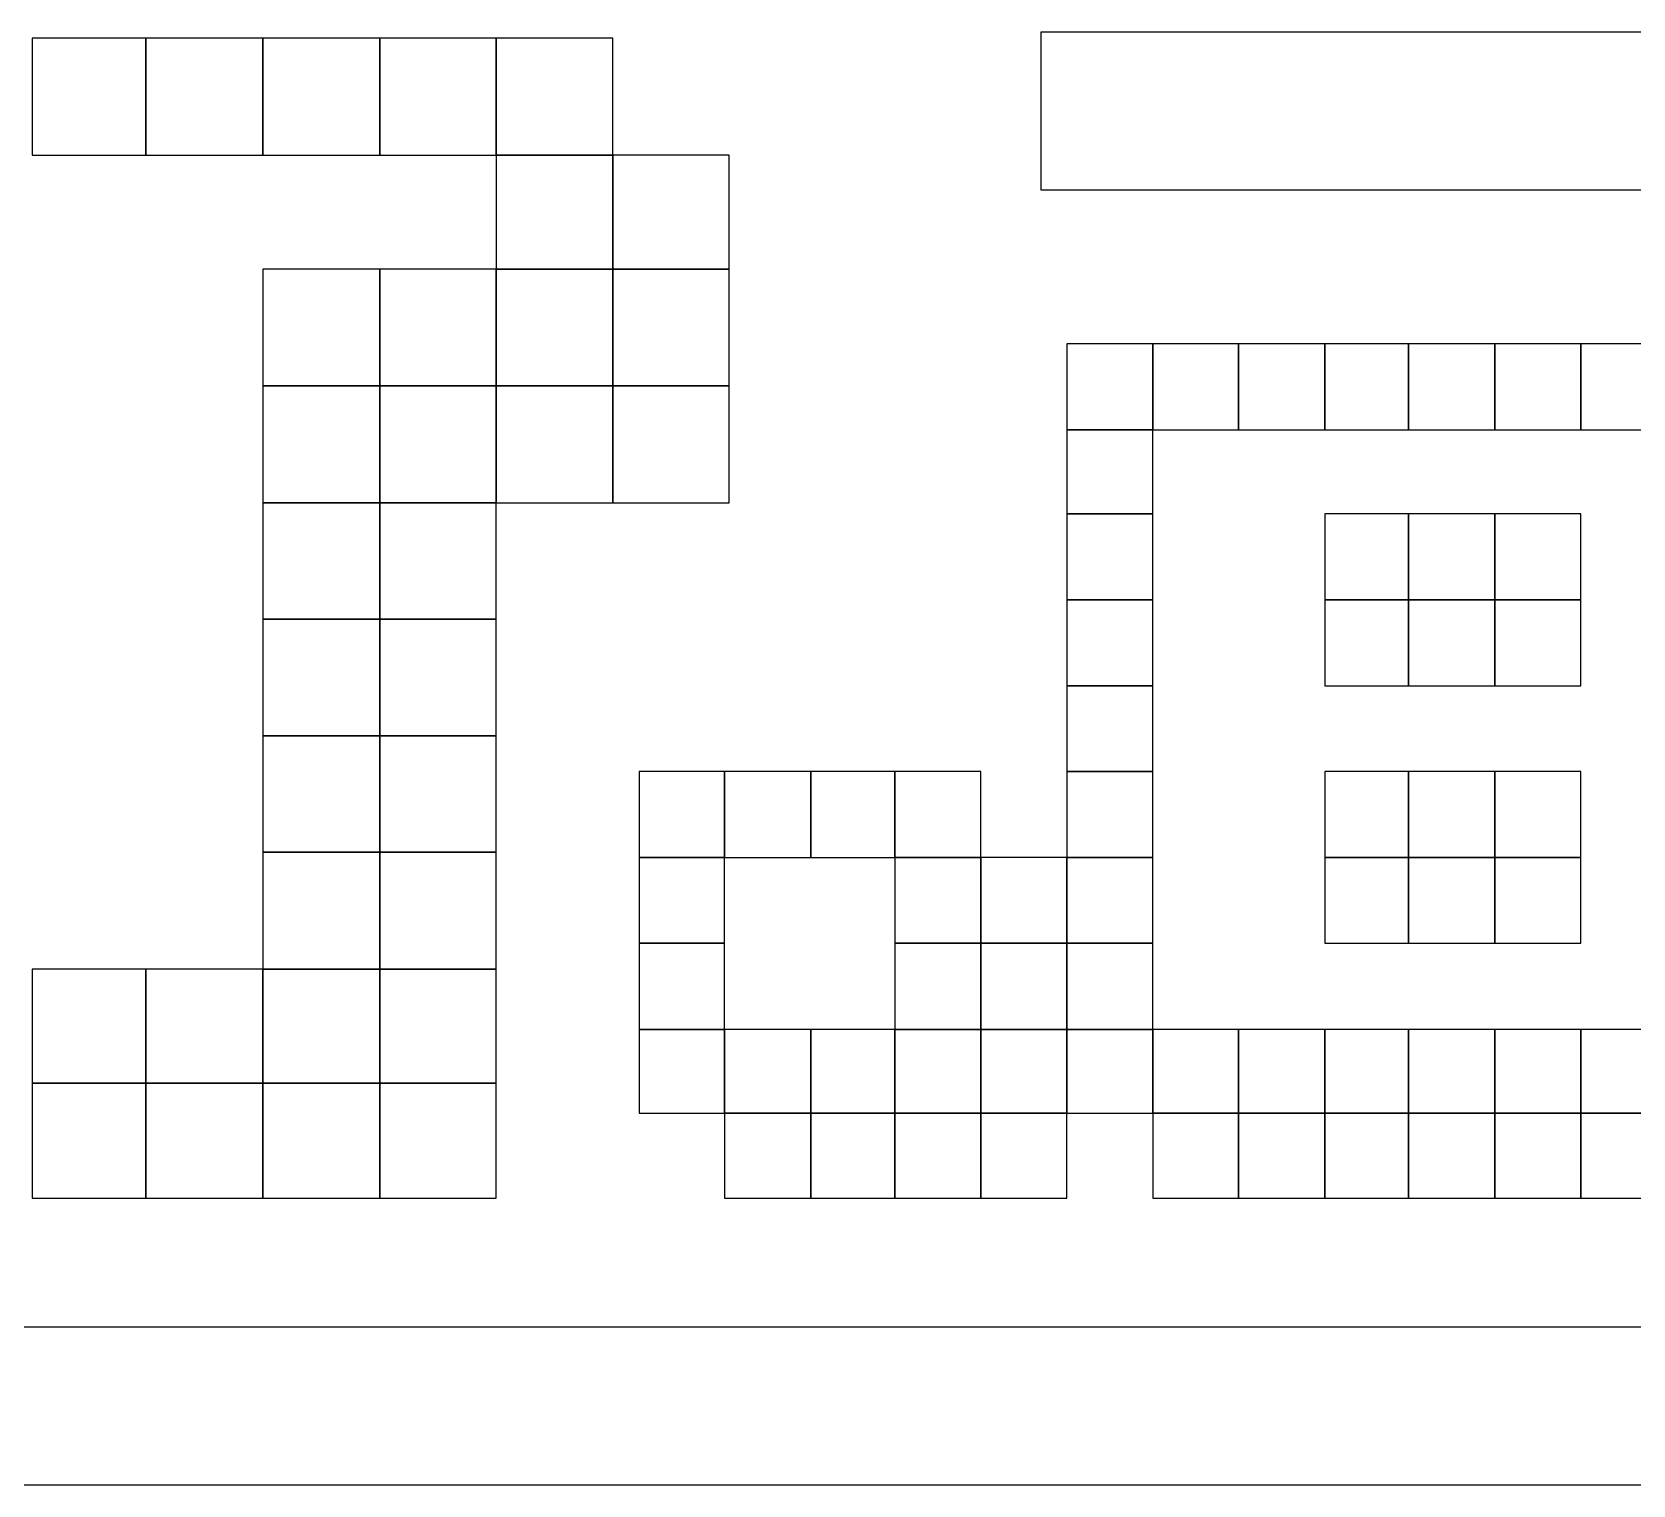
# Model space of a CAD drawing. Header units: millimetres. Extents: x -140 to 141, y -19 to 21.
# Drawn here: x -44.99 to -1.45, y -19.02 to 20.5 of the extents above; entities that cross this region are included whole.
import ezdxf

# ---------------------------------------------------------------- set-up
doc = ezdxf.new("R2010")
doc.units = ezdxf.units.MM
doc.header["$MEASUREMENT"] = 0
doc.layers.add('Layer 1', color=7, linetype='Continuous')

msp = doc.modelspace()

# ---------------------------------------------------------------- linework, layer by layer
at = {"layer": 'Layer 1', "color": 250}
for points in [[(45.8145, 16.2055), (45.8145, 16.2055), (-17.5521, 16.2055), (-17.5521, 16.2055), (-17.5521, 16.2055), (-17.5521, 16.2055), (-17.5521, 20.4985), (-17.5521, 20.4985), (-17.5521, 20.4985), (-17.5521, 20.4985), (45.8145, 20.4985), (45.8145, 20.4985), (45.8145, 20.4985), (45.8145, 20.4985), (45.8145, 16.2055), (45.8145, 16.2055)], [(-44.9877, 20.3292), (-44.9877, 20.3292), (-41.8885, 20.3292), (-41.8885, 20.3292), (-41.8885, 20.3292), (-41.8885, 20.3292), (-41.8885, 17.151), (-41.8885, 17.151), (-41.8885, 17.151), (-41.8885, 17.151), (-44.9877, 17.151), (-44.9877, 17.151), (-44.9877, 17.151), (-44.9877, 17.151), (-44.9877, 20.3292), (-44.9877, 20.3292)], [(-41.8889, 20.3292), (-41.8889, 20.3292), (-38.7107, 20.3292), (-38.7107, 20.3292), (-38.7107, 20.3292), (-38.7107, 20.3292), (-38.7107, 17.151), (-38.7107, 17.151), (-38.7107, 17.151), (-38.7107, 17.151), (-41.8889, 17.151), (-41.8889, 17.151), (-41.8889, 17.151), (-41.8889, 17.151), (-41.8889, 20.3292), (-41.8889, 20.3292)], [(-38.7107, 20.3292), (-38.7107, 20.3292), (-35.5325, 20.3292), (-35.5325, 20.3292), (-35.5325, 20.3292), (-35.5325, 20.3292), (-35.5325, 17.151), (-35.5325, 17.151), (-35.5325, 17.151), (-35.5325, 17.151), (-38.7107, 17.151), (-38.7107, 17.151), (-38.7107, 17.151), (-38.7107, 17.151), (-38.7107, 20.3292), (-38.7107, 20.3292)], [(-35.5325, 20.3292), (-35.5325, 20.3292), (-32.3702, 20.3292), (-32.3702, 20.3292), (-32.3702, 20.3292), (-32.3702, 20.3292), (-32.3702, 17.151), (-32.3702, 17.151), (-32.3702, 17.151), (-32.3702, 17.151), (-35.5325, 17.151), (-35.5325, 17.151), (-35.5325, 17.151), (-35.5325, 17.151), (-35.5325, 20.3292), (-35.5325, 20.3292)], [(-32.3702, 20.3292), (-32.3702, 20.3292), (-29.1924, 20.3292), (-29.1924, 20.3292), (-29.1924, 20.3292), (-29.1924, 20.3292), (-29.1924, 17.151), (-29.1924, 17.151), (-29.1924, 17.151), (-29.1924, 17.151), (-32.3702, 17.151), (-32.3702, 17.151), (-32.3702, 17.151), (-32.3702, 17.151), (-32.3702, 20.3292), (-32.3702, 20.3292)], [(-32.3702, 17.1513), (-32.3702, 17.1513), (-29.1924, 17.1513), (-29.1924, 17.1513), (-29.1924, 17.1513), (-29.1924, 17.1513), (-29.1924, 14.0522), (-29.1924, 14.0522), (-29.1924, 14.0522), (-29.1924, 14.0522), (-32.3702, 14.0522), (-32.3702, 14.0522), (-32.3702, 14.0522), (-32.3702, 14.0522), (-32.3702, 17.1513), (-32.3702, 17.1513)], [(-29.1924, 17.1513), (-29.1924, 17.1513), (-26.0301, 17.1513), (-26.0301, 17.1513), (-26.0301, 17.1513), (-26.0301, 17.1513), (-26.0301, 14.0522), (-26.0301, 14.0522), (-26.0301, 14.0522), (-26.0301, 14.0522), (-29.1924, 14.0522), (-29.1924, 14.0522), (-29.1924, 14.0522), (-29.1924, 14.0522), (-29.1924, 17.1513), (-29.1924, 17.1513)], [(-38.7107, 14.0522), (-38.7107, 14.0522), (-35.5325, 14.0522), (-35.5325, 14.0522), (-35.5325, 14.0522), (-35.5325, 14.0522), (-35.5325, 10.874), (-35.5325, 10.874), (-35.5325, 10.874), (-35.5325, 10.874), (-38.7107, 10.874), (-38.7107, 10.874), (-38.7107, 10.874), (-38.7107, 10.874), (-38.7107, 14.0522), (-38.7107, 14.0522)], [(-35.5325, 14.0522), (-35.5325, 14.0522), (-32.3702, 14.0522), (-32.3702, 14.0522), (-32.3702, 14.0522), (-32.3702, 14.0522), (-32.3702, 10.874), (-32.3702, 10.874), (-32.3702, 10.874), (-32.3702, 10.874), (-35.5325, 10.874), (-35.5325, 10.874), (-35.5325, 10.874), (-35.5325, 10.874), (-35.5325, 14.0522), (-35.5325, 14.0522)], [(-32.3702, 14.0522), (-32.3702, 14.0522), (-29.1924, 14.0522), (-29.1924, 14.0522), (-29.1924, 14.0522), (-29.1924, 14.0522), (-29.1924, 10.874), (-29.1924, 10.874), (-29.1924, 10.874), (-29.1924, 10.874), (-32.3702, 10.874), (-32.3702, 10.874), (-32.3702, 10.874), (-32.3702, 10.874), (-32.3702, 14.0522), (-32.3702, 14.0522)], [(-29.1924, 14.0522), (-29.1924, 14.0522), (-26.0301, 14.0522), (-26.0301, 14.0522), (-26.0301, 14.0522), (-26.0301, 14.0522), (-26.0301, 10.874), (-26.0301, 10.874), (-26.0301, 10.874), (-26.0301, 10.874), (-29.1924, 10.874), (-29.1924, 10.874), (-29.1924, 10.874), (-29.1924, 10.874), (-29.1924, 14.0522), (-29.1924, 14.0522)], [(-16.8476, 12.0205), (-16.8476, 12.0205), (-14.5066, 12.0205), (-14.5066, 12.0205), (-14.5066, 12.0205), (-14.5066, 12.0205), (-14.5066, 9.6795), (-14.5066, 9.6795), (-14.5066, 9.6795), (-14.5066, 9.6795), (-16.8476, 9.6795), (-16.8476, 9.6795), (-16.8476, 9.6795), (-16.8476, 9.6795), (-16.8476, 12.0205), (-16.8476, 12.0205)], [(-14.5066, 12.0205), (-14.5066, 12.0205), (-12.1772, 12.0205), (-12.1772, 12.0205), (-12.1772, 12.0205), (-12.1772, 12.0205), (-12.1772, 9.6795), (-12.1772, 9.6795), (-12.1772, 9.6795), (-12.1772, 9.6795), (-14.5066, 9.6795), (-14.5066, 9.6795), (-14.5066, 9.6795), (-14.5066, 9.6795), (-14.5066, 12.0205), (-14.5066, 12.0205)], [(-12.1776, 12.0205), (-12.1776, 12.0205), (-9.8365, 12.0205), (-9.8365, 12.0205), (-9.8365, 12.0205), (-9.8365, 12.0205), (-9.8365, 9.6795), (-9.8365, 9.6795), (-9.8365, 9.6795), (-9.8365, 9.6795), (-12.1776, 9.6795), (-12.1776, 9.6795), (-12.1776, 9.6795), (-12.1776, 9.6795), (-12.1776, 12.0205), (-12.1776, 12.0205)], [(-9.8365, 12.0205), (-9.8365, 12.0205), (-7.5537, 12.0205), (-7.5537, 12.0205), (-7.5537, 12.0205), (-7.5537, 12.0205), (-7.5537, 9.6795), (-7.5537, 9.6795), (-7.5537, 9.6795), (-7.5537, 9.6795), (-9.8365, 9.6795), (-9.8365, 9.6795), (-9.8365, 9.6795), (-9.8365, 9.6795), (-9.8365, 12.0205), (-9.8365, 12.0205)], [(-7.5537, 12.0205), (-7.5537, 12.0205), (-5.2127, 12.0205), (-5.2127, 12.0205), (-5.2127, 12.0205), (-5.2127, 12.0205), (-5.2127, 9.6795), (-5.2127, 9.6795), (-5.2127, 9.6795), (-5.2127, 9.6795), (-7.5537, 9.6795), (-7.5537, 9.6795), (-7.5537, 9.6795), (-7.5537, 9.6795), (-7.5537, 12.0205), (-7.5537, 12.0205)], [(-5.2127, 12.0205), (-5.2127, 12.0205), (-2.872, 12.0205), (-2.872, 12.0205), (-2.872, 12.0205), (-2.872, 12.0205), (-2.872, 9.6795), (-2.872, 9.6795), (-2.872, 9.6795), (-2.872, 9.6795), (-5.2127, 9.6795), (-5.2127, 9.6795), (-5.2127, 9.6795), (-5.2127, 9.6795), (-5.2127, 12.0205), (-5.2127, 12.0205)], [(-2.872, 12.0205), (-2.872, 12.0205), (-0.5426, 12.0205), (-0.5426, 12.0205), (-0.5426, 12.0205), (-0.5426, 12.0205), (-0.5426, 9.6795), (-0.5426, 9.6795), (-0.5426, 9.6795), (-0.5426, 9.6795), (-2.872, 9.6795), (-2.872, 9.6795), (-2.872, 9.6795), (-2.872, 9.6795), (-2.872, 12.0205), (-2.872, 12.0205)], [(-38.7107, 10.874), (-38.7107, 10.874), (-35.5325, 10.874), (-35.5325, 10.874), (-35.5325, 10.874), (-35.5325, 10.874), (-35.5325, 7.6962), (-35.5325, 7.6962), (-35.5325, 7.6962), (-35.5325, 7.6962), (-38.7107, 7.6962), (-38.7107, 7.6962), (-38.7107, 7.6962), (-38.7107, 7.6962), (-38.7107, 10.874), (-38.7107, 10.874)], [(-35.5325, 10.874), (-35.5325, 10.874), (-32.3702, 10.874), (-32.3702, 10.874), (-32.3702, 10.874), (-32.3702, 10.874), (-32.3702, 7.6962), (-32.3702, 7.6962), (-32.3702, 7.6962), (-32.3702, 7.6962), (-35.5325, 7.6962), (-35.5325, 7.6962), (-35.5325, 7.6962), (-35.5325, 7.6962), (-35.5325, 10.874), (-35.5325, 10.874)], [(-32.3702, 10.874), (-32.3702, 10.874), (-29.1924, 10.874), (-29.1924, 10.874), (-29.1924, 10.874), (-29.1924, 10.874), (-29.1924, 7.6962), (-29.1924, 7.6962), (-29.1924, 7.6962), (-29.1924, 7.6962), (-32.3702, 7.6962), (-32.3702, 7.6962), (-32.3702, 7.6962), (-32.3702, 7.6962), (-32.3702, 10.874), (-32.3702, 10.874)], [(-29.1924, 10.874), (-29.1924, 10.874), (-26.0301, 10.874), (-26.0301, 10.874), (-26.0301, 10.874), (-26.0301, 10.874), (-26.0301, 7.6962), (-26.0301, 7.6962), (-26.0301, 7.6962), (-26.0301, 7.6962), (-29.1924, 7.6962), (-29.1924, 7.6962), (-29.1924, 7.6962), (-29.1924, 7.6962), (-29.1924, 10.874), (-29.1924, 10.874)], [(-16.8476, 9.6795), (-16.8476, 9.6795), (-14.5066, 9.6795), (-14.5066, 9.6795), (-14.5066, 9.6795), (-14.5066, 9.6795), (-14.5066, 7.397), (-14.5066, 7.397), (-14.5066, 7.397), (-14.5066, 7.397), (-16.8476, 7.397), (-16.8476, 7.397), (-16.8476, 7.397), (-16.8476, 7.397), (-16.8476, 9.6795), (-16.8476, 9.6795)], [(-38.7107, 7.6962), (-38.7107, 7.6962), (-35.5325, 7.6962), (-35.5325, 7.6962), (-35.5325, 7.6962), (-35.5325, 7.6962), (-35.5325, 4.5339), (-35.5325, 4.5339), (-35.5325, 4.5339), (-35.5325, 4.5339), (-38.7107, 4.5339), (-38.7107, 4.5339), (-38.7107, 4.5339), (-38.7107, 4.5339), (-38.7107, 7.6962), (-38.7107, 7.6962)], [(-35.5325, 7.6962), (-35.5325, 7.6962), (-32.3702, 7.6962), (-32.3702, 7.6962), (-32.3702, 7.6962), (-32.3702, 7.6962), (-32.3702, 4.5339), (-32.3702, 4.5339), (-32.3702, 4.5339), (-32.3702, 4.5339), (-35.5325, 4.5339), (-35.5325, 4.5339), (-35.5325, 4.5339), (-35.5325, 4.5339), (-35.5325, 7.6962), (-35.5325, 7.6962)], [(-16.8476, 7.397), (-16.8476, 7.397), (-14.5066, 7.397), (-14.5066, 7.397), (-14.5066, 7.397), (-14.5066, 7.397), (-14.5066, 5.056), (-14.5066, 5.056), (-14.5066, 5.056), (-14.5066, 5.056), (-16.8476, 5.056), (-16.8476, 5.056), (-16.8476, 5.056), (-16.8476, 5.056), (-16.8476, 7.397), (-16.8476, 7.397)], [(-9.8365, 7.397), (-9.8365, 7.397), (-7.5537, 7.397), (-7.5537, 7.397), (-7.5537, 7.397), (-7.5537, 7.397), (-7.5537, 5.056), (-7.5537, 5.056), (-7.5537, 5.056), (-7.5537, 5.056), (-9.8365, 5.056), (-9.8365, 5.056), (-9.8365, 5.056), (-9.8365, 5.056), (-9.8365, 7.397), (-9.8365, 7.397)], [(-7.5537, 7.397), (-7.5537, 7.397), (-5.2127, 7.397), (-5.2127, 7.397), (-5.2127, 7.397), (-5.2127, 7.397), (-5.2127, 5.056), (-5.2127, 5.056), (-5.2127, 5.056), (-5.2127, 5.056), (-7.5537, 5.056), (-7.5537, 5.056), (-7.5537, 5.056), (-7.5537, 5.056), (-7.5537, 7.397), (-7.5537, 7.397)], [(-5.2127, 7.397), (-5.2127, 7.397), (-2.872, 7.397), (-2.872, 7.397), (-2.872, 7.397), (-2.872, 7.397), (-2.872, 5.056), (-2.872, 5.056), (-2.872, 5.056), (-2.872, 5.056), (-5.2127, 5.056), (-5.2127, 5.056), (-5.2127, 5.056), (-5.2127, 5.056), (-5.2127, 7.397), (-5.2127, 7.397)], [(-16.8476, 5.056), (-16.8476, 5.056), (-14.5066, 5.056), (-14.5066, 5.056), (-14.5066, 5.056), (-14.5066, 5.056), (-14.5066, 2.715), (-14.5066, 2.715), (-14.5066, 2.715), (-14.5066, 2.715), (-16.8476, 2.715), (-16.8476, 2.715), (-16.8476, 2.715), (-16.8476, 2.715), (-16.8476, 5.056), (-16.8476, 5.056)], [(-9.8365, 5.056), (-9.8365, 5.056), (-7.5537, 5.056), (-7.5537, 5.056), (-7.5537, 5.056), (-7.5537, 5.056), (-7.5537, 2.715), (-7.5537, 2.715), (-7.5537, 2.715), (-7.5537, 2.715), (-9.8365, 2.715), (-9.8365, 2.715), (-9.8365, 2.715), (-9.8365, 2.715), (-9.8365, 5.056), (-9.8365, 5.056)], [(-7.5537, 5.056), (-7.5537, 5.056), (-5.2127, 5.056), (-5.2127, 5.056), (-5.2127, 5.056), (-5.2127, 5.056), (-5.2127, 2.715), (-5.2127, 2.715), (-5.2127, 2.715), (-5.2127, 2.715), (-7.5537, 2.715), (-7.5537, 2.715), (-7.5537, 2.715), (-7.5537, 2.715), (-7.5537, 5.056), (-7.5537, 5.056)], [(-5.2127, 5.056), (-5.2127, 5.056), (-2.872, 5.056), (-2.872, 5.056), (-2.872, 5.056), (-2.872, 5.056), (-2.872, 2.715), (-2.872, 2.715), (-2.872, 2.715), (-2.872, 2.715), (-5.2127, 2.715), (-5.2127, 2.715), (-5.2127, 2.715), (-5.2127, 2.715), (-5.2127, 5.056), (-5.2127, 5.056)], [(-38.7107, 4.5339), (-38.7107, 4.5339), (-35.5325, 4.5339), (-35.5325, 4.5339), (-35.5325, 4.5339), (-35.5325, 4.5339), (-35.5325, 1.3557), (-35.5325, 1.3557), (-35.5325, 1.3557), (-35.5325, 1.3557), (-38.7107, 1.3557), (-38.7107, 1.3557), (-38.7107, 1.3557), (-38.7107, 1.3557), (-38.7107, 4.5339), (-38.7107, 4.5339)], [(-35.5325, 4.5339), (-35.5325, 4.5339), (-32.3702, 4.5339), (-32.3702, 4.5339), (-32.3702, 4.5339), (-32.3702, 4.5339), (-32.3702, 1.3557), (-32.3702, 1.3557), (-32.3702, 1.3557), (-32.3702, 1.3557), (-35.5325, 1.3557), (-35.5325, 1.3557), (-35.5325, 1.3557), (-35.5325, 1.3557), (-35.5325, 4.5339), (-35.5325, 4.5339)], [(-16.8476, 2.715), (-16.8476, 2.715), (-14.5066, 2.715), (-14.5066, 2.715), (-14.5066, 2.715), (-14.5066, 2.715), (-14.5066, 0.3856), (-14.5066, 0.3856), (-14.5066, 0.3856), (-14.5066, 0.3856), (-16.8476, 0.3856), (-16.8476, 0.3856), (-16.8476, 0.3856), (-16.8476, 0.3856), (-16.8476, 2.715), (-16.8476, 2.715)], [(-38.7107, 1.3557), (-38.7107, 1.3557), (-35.5325, 1.3557), (-35.5325, 1.3557), (-35.5325, 1.3557), (-35.5325, 1.3557), (-35.5325, -1.8066), (-35.5325, -1.8066), (-35.5325, -1.8066), (-35.5325, -1.8066), (-38.7107, -1.8066), (-38.7107, -1.8066), (-38.7107, -1.8066), (-38.7107, -1.8066), (-38.7107, 1.3557), (-38.7107, 1.3557)], [(-35.5325, 1.3557), (-35.5325, 1.3557), (-32.3702, 1.3557), (-32.3702, 1.3557), (-32.3702, 1.3557), (-32.3702, 1.3557), (-32.3702, -1.8066), (-32.3702, -1.8066), (-32.3702, -1.8066), (-32.3702, -1.8066), (-35.5325, -1.8066), (-35.5325, -1.8066), (-35.5325, -1.8066), (-35.5325, -1.8066), (-35.5325, 1.3557), (-35.5325, 1.3557)], [(-28.4822, 0.3859), (-28.4822, 0.3859), (-26.1529, 0.3859), (-26.1529, 0.3859), (-26.1529, 0.3859), (-26.1529, 0.3859), (-26.1529, -1.9551), (-26.1529, -1.9551), (-26.1529, -1.9551), (-26.1529, -1.9551), (-28.4822, -1.9551), (-28.4822, -1.9551), (-28.4822, -1.9551), (-28.4822, -1.9551), (-28.4822, 0.3859), (-28.4822, 0.3859)], [(-26.1529, 0.3859), (-26.1529, 0.3859), (-23.8118, 0.3859), (-23.8118, 0.3859), (-23.8118, 0.3859), (-23.8118, 0.3859), (-23.8118, -1.9551), (-23.8118, -1.9551), (-23.8118, -1.9551), (-23.8118, -1.9551), (-26.1529, -1.9551), (-26.1529, -1.9551), (-26.1529, -1.9551), (-26.1529, -1.9551), (-26.1529, 0.3859), (-26.1529, 0.3859)], [(-23.8122, 0.3859), (-23.8122, 0.3859), (-21.5293, 0.3859), (-21.5293, 0.3859), (-21.5293, 0.3859), (-21.5293, 0.3859), (-21.5293, -1.9551), (-21.5293, -1.9551), (-21.5293, -1.9551), (-21.5293, -1.9551), (-23.8122, -1.9551), (-23.8122, -1.9551), (-23.8122, -1.9551), (-23.8122, -1.9551), (-23.8122, 0.3859), (-23.8122, 0.3859)], [(-21.5293, 0.3859), (-21.5293, 0.3859), (-19.1883, 0.3859), (-19.1883, 0.3859), (-19.1883, 0.3859), (-19.1883, 0.3859), (-19.1883, -1.9551), (-19.1883, -1.9551), (-19.1883, -1.9551), (-19.1883, -1.9551), (-21.5293, -1.9551), (-21.5293, -1.9551), (-21.5293, -1.9551), (-21.5293, -1.9551), (-21.5293, 0.3859), (-21.5293, 0.3859)], [(-16.8476, 0.3859), (-16.8476, 0.3859), (-14.5066, 0.3859), (-14.5066, 0.3859), (-14.5066, 0.3859), (-14.5066, 0.3859), (-14.5066, -1.9551), (-14.5066, -1.9551), (-14.5066, -1.9551), (-14.5066, -1.9551), (-16.8476, -1.9551), (-16.8476, -1.9551), (-16.8476, -1.9551), (-16.8476, -1.9551), (-16.8476, 0.3859), (-16.8476, 0.3859)], [(-9.8365, 0.3859), (-9.8365, 0.3859), (-7.5537, 0.3859), (-7.5537, 0.3859), (-7.5537, 0.3859), (-7.5537, 0.3859), (-7.5537, -1.9551), (-7.5537, -1.9551), (-7.5537, -1.9551), (-7.5537, -1.9551), (-9.8365, -1.9551), (-9.8365, -1.9551), (-9.8365, -1.9551), (-9.8365, -1.9551), (-9.8365, 0.3859), (-9.8365, 0.3859)], [(-7.5537, 0.3859), (-7.5537, 0.3859), (-5.2127, 0.3859), (-5.2127, 0.3859), (-5.2127, 0.3859), (-5.2127, 0.3859), (-5.2127, -1.9551), (-5.2127, -1.9551), (-5.2127, -1.9551), (-5.2127, -1.9551), (-7.5537, -1.9551), (-7.5537, -1.9551), (-7.5537, -1.9551), (-7.5537, -1.9551), (-7.5537, 0.3859), (-7.5537, 0.3859)], [(-5.2127, 0.3859), (-5.2127, 0.3859), (-2.872, 0.3859), (-2.872, 0.3859), (-2.872, 0.3859), (-2.872, 0.3859), (-2.872, -1.9551), (-2.872, -1.9551), (-2.872, -1.9551), (-2.872, -1.9551), (-5.2127, -1.9551), (-5.2127, -1.9551), (-5.2127, -1.9551), (-5.2127, -1.9551), (-5.2127, 0.3859), (-5.2127, 0.3859)], [(-38.7107, -1.8066), (-38.7107, -1.8066), (-35.5325, -1.8066), (-35.5325, -1.8066), (-35.5325, -1.8066), (-35.5325, -1.8066), (-35.5325, -4.9848), (-35.5325, -4.9848), (-35.5325, -4.9848), (-35.5325, -4.9848), (-38.7107, -4.9848), (-38.7107, -4.9848), (-38.7107, -4.9848), (-38.7107, -4.9848), (-38.7107, -1.8066), (-38.7107, -1.8066)], [(-35.5325, -1.8066), (-35.5325, -1.8066), (-32.3702, -1.8066), (-32.3702, -1.8066), (-32.3702, -1.8066), (-32.3702, -1.8066), (-32.3702, -4.9848), (-32.3702, -4.9848), (-32.3702, -4.9848), (-32.3702, -4.9848), (-35.5325, -4.9848), (-35.5325, -4.9848), (-35.5325, -4.9848), (-35.5325, -4.9848), (-35.5325, -1.8066), (-35.5325, -1.8066)], [(-28.4822, -1.9551), (-28.4822, -1.9551), (-26.1529, -1.9551), (-26.1529, -1.9551), (-26.1529, -1.9551), (-26.1529, -1.9551), (-26.1529, -4.2845), (-26.1529, -4.2845), (-26.1529, -4.2845), (-26.1529, -4.2845), (-28.4822, -4.2845), (-28.4822, -4.2845), (-28.4822, -4.2845), (-28.4822, -4.2845), (-28.4822, -1.9551), (-28.4822, -1.9551)], [(-21.5293, -1.9551), (-21.5293, -1.9551), (-19.1883, -1.9551), (-19.1883, -1.9551), (-19.1883, -1.9551), (-19.1883, -1.9551), (-19.1883, -4.2845), (-19.1883, -4.2845), (-19.1883, -4.2845), (-19.1883, -4.2845), (-21.5293, -4.2845), (-21.5293, -4.2845), (-21.5293, -4.2845), (-21.5293, -4.2845), (-21.5293, -1.9551), (-21.5293, -1.9551)], [(-19.1883, -1.9551), (-19.1883, -1.9551), (-16.8476, -1.9551), (-16.8476, -1.9551), (-16.8476, -1.9551), (-16.8476, -1.9551), (-16.8476, -4.2845), (-16.8476, -4.2845), (-16.8476, -4.2845), (-16.8476, -4.2845), (-19.1883, -4.2845), (-19.1883, -4.2845), (-19.1883, -4.2845), (-19.1883, -4.2845), (-19.1883, -1.9551), (-19.1883, -1.9551)], [(-16.8476, -1.9551), (-16.8476, -1.9551), (-14.5066, -1.9551), (-14.5066, -1.9551), (-14.5066, -1.9551), (-14.5066, -1.9551), (-14.5066, -4.2845), (-14.5066, -4.2845), (-14.5066, -4.2845), (-14.5066, -4.2845), (-16.8476, -4.2845), (-16.8476, -4.2845), (-16.8476, -4.2845), (-16.8476, -4.2845), (-16.8476, -1.9551), (-16.8476, -1.9551)], [(-9.8365, -1.9551), (-9.8365, -1.9551), (-7.5537, -1.9551), (-7.5537, -1.9551), (-7.5537, -1.9551), (-7.5537, -1.9551), (-7.5537, -4.2845), (-7.5537, -4.2845), (-7.5537, -4.2845), (-7.5537, -4.2845), (-9.8365, -4.2845), (-9.8365, -4.2845), (-9.8365, -4.2845), (-9.8365, -4.2845), (-9.8365, -1.9551), (-9.8365, -1.9551)], [(-7.5537, -1.9551), (-7.5537, -1.9551), (-5.2127, -1.9551), (-5.2127, -1.9551), (-5.2127, -1.9551), (-5.2127, -1.9551), (-5.2127, -4.2845), (-5.2127, -4.2845), (-5.2127, -4.2845), (-5.2127, -4.2845), (-7.5537, -4.2845), (-7.5537, -4.2845), (-7.5537, -4.2845), (-7.5537, -4.2845), (-7.5537, -1.9551), (-7.5537, -1.9551)], [(-5.2127, -1.9551), (-5.2127, -1.9551), (-2.872, -1.9551), (-2.872, -1.9551), (-2.872, -1.9551), (-2.872, -1.9551), (-2.872, -4.2845), (-2.872, -4.2845), (-2.872, -4.2845), (-2.872, -4.2845), (-5.2127, -4.2845), (-5.2127, -4.2845), (-5.2127, -4.2845), (-5.2127, -4.2845), (-5.2127, -1.9551), (-5.2127, -1.9551)], [(-28.4822, -4.2845), (-28.4822, -4.2845), (-26.1529, -4.2845), (-26.1529, -4.2845), (-26.1529, -4.2845), (-26.1529, -4.2845), (-26.1529, -6.6255), (-26.1529, -6.6255), (-26.1529, -6.6255), (-26.1529, -6.6255), (-28.4822, -6.6255), (-28.4822, -6.6255), (-28.4822, -6.6255), (-28.4822, -6.6255), (-28.4822, -4.2845), (-28.4822, -4.2845)], [(-21.5293, -4.2845), (-21.5293, -4.2845), (-19.1883, -4.2845), (-19.1883, -4.2845), (-19.1883, -4.2845), (-19.1883, -4.2845), (-19.1883, -6.6255), (-19.1883, -6.6255), (-19.1883, -6.6255), (-19.1883, -6.6255), (-21.5293, -6.6255), (-21.5293, -6.6255), (-21.5293, -6.6255), (-21.5293, -6.6255), (-21.5293, -4.2845), (-21.5293, -4.2845)], [(-19.1883, -4.2845), (-19.1883, -4.2845), (-16.8476, -4.2845), (-16.8476, -4.2845), (-16.8476, -4.2845), (-16.8476, -4.2845), (-16.8476, -6.6255), (-16.8476, -6.6255), (-16.8476, -6.6255), (-16.8476, -6.6255), (-19.1883, -6.6255), (-19.1883, -6.6255), (-19.1883, -6.6255), (-19.1883, -6.6255), (-19.1883, -4.2845), (-19.1883, -4.2845)], [(-16.8476, -4.2845), (-16.8476, -4.2845), (-14.5066, -4.2845), (-14.5066, -4.2845), (-14.5066, -4.2845), (-14.5066, -4.2845), (-14.5066, -6.6255), (-14.5066, -6.6255), (-14.5066, -6.6255), (-14.5066, -6.6255), (-16.8476, -6.6255), (-16.8476, -6.6255), (-16.8476, -6.6255), (-16.8476, -6.6255), (-16.8476, -4.2845), (-16.8476, -4.2845)], [(-44.9877, -4.9844), (-44.9877, -4.9844), (-41.8885, -4.9844), (-41.8885, -4.9844), (-41.8885, -4.9844), (-41.8885, -4.9844), (-41.8885, -8.0832), (-41.8885, -8.0832), (-41.8885, -8.0832), (-41.8885, -8.0832), (-44.9877, -8.0832), (-44.9877, -8.0832), (-44.9877, -8.0832), (-44.9877, -8.0832), (-44.9877, -4.9844), (-44.9877, -4.9844)], [(-41.8889, -4.9844), (-41.8889, -4.9844), (-38.7107, -4.9844), (-38.7107, -4.9844), (-38.7107, -4.9844), (-38.7107, -4.9844), (-38.7107, -8.0832), (-38.7107, -8.0832), (-38.7107, -8.0832), (-38.7107, -8.0832), (-41.8889, -8.0832), (-41.8889, -8.0832), (-41.8889, -8.0832), (-41.8889, -8.0832), (-41.8889, -4.9844), (-41.8889, -4.9844)], [(-38.7107, -4.9844), (-38.7107, -4.9844), (-35.5325, -4.9844), (-35.5325, -4.9844), (-35.5325, -4.9844), (-35.5325, -4.9844), (-35.5325, -8.0832), (-35.5325, -8.0832), (-35.5325, -8.0832), (-35.5325, -8.0832), (-38.7107, -8.0832), (-38.7107, -8.0832), (-38.7107, -8.0832), (-38.7107, -8.0832), (-38.7107, -4.9844), (-38.7107, -4.9844)], [(-35.5325, -4.9844), (-35.5325, -4.9844), (-32.3702, -4.9844), (-32.3702, -4.9844), (-32.3702, -4.9844), (-32.3702, -4.9844), (-32.3702, -8.0832), (-32.3702, -8.0832), (-32.3702, -8.0832), (-32.3702, -8.0832), (-35.5325, -8.0832), (-35.5325, -8.0832), (-35.5325, -8.0832), (-35.5325, -8.0832), (-35.5325, -4.9844), (-35.5325, -4.9844)], [(-28.4822, -6.6252), (-28.4822, -6.6252), (-26.1529, -6.6252), (-26.1529, -6.6252), (-26.1529, -6.6252), (-26.1529, -6.6252), (-26.1529, -8.908), (-26.1529, -8.908), (-26.1529, -8.908), (-26.1529, -8.908), (-28.4822, -8.908), (-28.4822, -8.908), (-28.4822, -8.908), (-28.4822, -8.908), (-28.4822, -6.6252), (-28.4822, -6.6252)], [(-26.1529, -6.6252), (-26.1529, -6.6252), (-23.8118, -6.6252), (-23.8118, -6.6252), (-23.8118, -6.6252), (-23.8118, -6.6252), (-23.8118, -8.908), (-23.8118, -8.908), (-23.8118, -8.908), (-23.8118, -8.908), (-26.1529, -8.908), (-26.1529, -8.908), (-26.1529, -8.908), (-26.1529, -8.908), (-26.1529, -6.6252), (-26.1529, -6.6252)], [(-23.8122, -6.6252), (-23.8122, -6.6252), (-21.5293, -6.6252), (-21.5293, -6.6252), (-21.5293, -6.6252), (-21.5293, -6.6252), (-21.5293, -8.908), (-21.5293, -8.908), (-21.5293, -8.908), (-21.5293, -8.908), (-23.8122, -8.908), (-23.8122, -8.908), (-23.8122, -8.908), (-23.8122, -8.908), (-23.8122, -6.6252), (-23.8122, -6.6252)], [(-21.5293, -6.6252), (-21.5293, -6.6252), (-19.1883, -6.6252), (-19.1883, -6.6252), (-19.1883, -6.6252), (-19.1883, -6.6252), (-19.1883, -8.908), (-19.1883, -8.908), (-19.1883, -8.908), (-19.1883, -8.908), (-21.5293, -8.908), (-21.5293, -8.908), (-21.5293, -8.908), (-21.5293, -8.908), (-21.5293, -6.6252), (-21.5293, -6.6252)], [(-19.1883, -6.6252), (-19.1883, -6.6252), (-16.8476, -6.6252), (-16.8476, -6.6252), (-16.8476, -6.6252), (-16.8476, -6.6252), (-16.8476, -8.908), (-16.8476, -8.908), (-16.8476, -8.908), (-16.8476, -8.908), (-19.1883, -8.908), (-19.1883, -8.908), (-19.1883, -8.908), (-19.1883, -8.908), (-19.1883, -6.6252), (-19.1883, -6.6252)], [(-16.8476, -6.6252), (-16.8476, -6.6252), (-14.5066, -6.6252), (-14.5066, -6.6252), (-14.5066, -6.6252), (-14.5066, -6.6252), (-14.5066, -8.908), (-14.5066, -8.908), (-14.5066, -8.908), (-14.5066, -8.908), (-16.8476, -8.908), (-16.8476, -8.908), (-16.8476, -8.908), (-16.8476, -8.908), (-16.8476, -6.6252), (-16.8476, -6.6252)], [(-14.5066, -6.6252), (-14.5066, -6.6252), (-12.1772, -6.6252), (-12.1772, -6.6252), (-12.1772, -6.6252), (-12.1772, -6.6252), (-12.1772, -8.908), (-12.1772, -8.908), (-12.1772, -8.908), (-12.1772, -8.908), (-14.5066, -8.908), (-14.5066, -8.908), (-14.5066, -8.908), (-14.5066, -8.908), (-14.5066, -6.6252), (-14.5066, -6.6252)], [(-12.1776, -6.6252), (-12.1776, -6.6252), (-9.8365, -6.6252), (-9.8365, -6.6252), (-9.8365, -6.6252), (-9.8365, -6.6252), (-9.8365, -8.908), (-9.8365, -8.908), (-9.8365, -8.908), (-9.8365, -8.908), (-12.1776, -8.908), (-12.1776, -8.908), (-12.1776, -8.908), (-12.1776, -8.908), (-12.1776, -6.6252), (-12.1776, -6.6252)], [(-9.8365, -6.6252), (-9.8365, -6.6252), (-7.5537, -6.6252), (-7.5537, -6.6252), (-7.5537, -6.6252), (-7.5537, -6.6252), (-7.5537, -8.908), (-7.5537, -8.908), (-7.5537, -8.908), (-7.5537, -8.908), (-9.8365, -8.908), (-9.8365, -8.908), (-9.8365, -8.908), (-9.8365, -8.908), (-9.8365, -6.6252), (-9.8365, -6.6252)], [(-7.5537, -6.6252), (-7.5537, -6.6252), (-5.2127, -6.6252), (-5.2127, -6.6252), (-5.2127, -6.6252), (-5.2127, -6.6252), (-5.2127, -8.908), (-5.2127, -8.908), (-5.2127, -8.908), (-5.2127, -8.908), (-7.5537, -8.908), (-7.5537, -8.908), (-7.5537, -8.908), (-7.5537, -8.908), (-7.5537, -6.6252), (-7.5537, -6.6252)], [(-5.2127, -6.6252), (-5.2127, -6.6252), (-2.872, -6.6252), (-2.872, -6.6252), (-2.872, -6.6252), (-2.872, -6.6252), (-2.872, -8.908), (-2.872, -8.908), (-2.872, -8.908), (-2.872, -8.908), (-5.2127, -8.908), (-5.2127, -8.908), (-5.2127, -8.908), (-5.2127, -8.908), (-5.2127, -6.6252), (-5.2127, -6.6252)], [(-2.872, -6.6252), (-2.872, -6.6252), (-0.5426, -6.6252), (-0.5426, -6.6252), (-0.5426, -6.6252), (-0.5426, -6.6252), (-0.5426, -8.908), (-0.5426, -8.908), (-0.5426, -8.908), (-0.5426, -8.908), (-2.872, -8.908), (-2.872, -8.908), (-2.872, -8.908), (-2.872, -8.908), (-2.872, -6.6252), (-2.872, -6.6252)], [(-41.8889, -11.2141), (-41.8889, -11.2141), (-44.988, -11.2141), (-44.988, -11.2141), (-44.988, -11.2141), (-44.988, -11.2141), (-44.988, -8.0832), (-44.988, -8.0832), (-44.988, -8.0832), (-44.988, -8.0832), (-41.8889, -8.0832), (-41.8889, -8.0832), (-41.8889, -8.0832), (-41.8889, -8.0832), (-41.8889, -11.2141), (-41.8889, -11.2141)], [(-38.7107, -11.2141), (-38.7107, -11.2141), (-41.8889, -11.2141), (-41.8889, -11.2141), (-41.8889, -11.2141), (-41.8889, -11.2141), (-41.8889, -8.0832), (-41.8889, -8.0832), (-41.8889, -8.0832), (-41.8889, -8.0832), (-38.7107, -8.0832), (-38.7107, -8.0832), (-38.7107, -8.0832), (-38.7107, -8.0832), (-38.7107, -11.2141), (-38.7107, -11.2141)], [(-35.5325, -11.2141), (-35.5325, -11.2141), (-38.7107, -11.2141), (-38.7107, -11.2141), (-38.7107, -11.2141), (-38.7107, -11.2141), (-38.7107, -8.0832), (-38.7107, -8.0832), (-38.7107, -8.0832), (-38.7107, -8.0832), (-35.5325, -8.0832), (-35.5325, -8.0832), (-35.5325, -8.0832), (-35.5325, -8.0832), (-35.5325, -11.2141), (-35.5325, -11.2141)], [(-32.3702, -11.2141), (-32.3702, -11.2141), (-35.5325, -11.2141), (-35.5325, -11.2141), (-35.5325, -11.2141), (-35.5325, -11.2141), (-35.5325, -8.0832), (-35.5325, -8.0832), (-35.5325, -8.0832), (-35.5325, -8.0832), (-32.3702, -8.0832), (-32.3702, -8.0832), (-32.3702, -8.0832), (-32.3702, -8.0832), (-32.3702, -11.2141), (-32.3702, -11.2141)], [(-23.8122, -11.2141), (-23.8122, -11.2141), (-26.1532, -11.2141), (-26.1532, -11.2141), (-26.1532, -11.2141), (-26.1532, -11.2141), (-26.1532, -8.908), (-26.1532, -8.908), (-26.1532, -8.908), (-26.1532, -8.908), (-23.8122, -8.908), (-23.8122, -8.908), (-23.8122, -8.908), (-23.8122, -8.908), (-23.8122, -11.2141), (-23.8122, -11.2141)], [(-21.5293, -11.2141), (-21.5293, -11.2141), (-23.8122, -11.2141), (-23.8122, -11.2141), (-23.8122, -11.2141), (-23.8122, -11.2141), (-23.8122, -8.908), (-23.8122, -8.908), (-23.8122, -8.908), (-23.8122, -8.908), (-21.5293, -8.908), (-21.5293, -8.908), (-21.5293, -8.908), (-21.5293, -8.908), (-21.5293, -11.2141), (-21.5293, -11.2141)], [(-19.1883, -11.2141), (-19.1883, -11.2141), (-21.5293, -11.2141), (-21.5293, -11.2141), (-21.5293, -11.2141), (-21.5293, -11.2141), (-21.5293, -8.908), (-21.5293, -8.908), (-21.5293, -8.908), (-21.5293, -8.908), (-19.1883, -8.908), (-19.1883, -8.908), (-19.1883, -8.908), (-19.1883, -8.908), (-19.1883, -11.2141), (-19.1883, -11.2141)], [(-16.8476, -11.2141), (-16.8476, -11.2141), (-19.1883, -11.2141), (-19.1883, -11.2141), (-19.1883, -11.2141), (-19.1883, -11.2141), (-19.1883, -8.908), (-19.1883, -8.908), (-19.1883, -8.908), (-19.1883, -8.908), (-16.8476, -8.908), (-16.8476, -8.908), (-16.8476, -8.908), (-16.8476, -8.908), (-16.8476, -11.2141), (-16.8476, -11.2141)], [(-12.1776, -11.2141), (-12.1776, -11.2141), (-14.507, -11.2141), (-14.507, -11.2141), (-14.507, -11.2141), (-14.507, -11.2141), (-14.507, -8.908), (-14.507, -8.908), (-14.507, -8.908), (-14.507, -8.908), (-12.1776, -8.908), (-12.1776, -8.908), (-12.1776, -8.908), (-12.1776, -8.908), (-12.1776, -11.2141), (-12.1776, -11.2141)], [(-9.8365, -11.2141), (-9.8365, -11.2141), (-12.1776, -11.2141), (-12.1776, -11.2141), (-12.1776, -11.2141), (-12.1776, -11.2141), (-12.1776, -8.908), (-12.1776, -8.908), (-12.1776, -8.908), (-12.1776, -8.908), (-9.8365, -8.908), (-9.8365, -8.908), (-9.8365, -8.908), (-9.8365, -8.908), (-9.8365, -11.2141), (-9.8365, -11.2141)], [(-7.5537, -11.2141), (-7.5537, -11.2141), (-9.8365, -11.2141), (-9.8365, -11.2141), (-9.8365, -11.2141), (-9.8365, -11.2141), (-9.8365, -8.908), (-9.8365, -8.908), (-9.8365, -8.908), (-9.8365, -8.908), (-7.5537, -8.908), (-7.5537, -8.908), (-7.5537, -8.908), (-7.5537, -8.908), (-7.5537, -11.2141), (-7.5537, -11.2141)], [(-5.2127, -11.2141), (-5.2127, -11.2141), (-7.5537, -11.2141), (-7.5537, -11.2141), (-7.5537, -11.2141), (-7.5537, -11.2141), (-7.5537, -8.908), (-7.5537, -8.908), (-7.5537, -8.908), (-7.5537, -8.908), (-5.2127, -8.908), (-5.2127, -8.908), (-5.2127, -8.908), (-5.2127, -8.908), (-5.2127, -11.2141), (-5.2127, -11.2141)], [(-2.872, -11.2141), (-2.872, -11.2141), (-5.2127, -11.2141), (-5.2127, -11.2141), (-5.2127, -11.2141), (-5.2127, -11.2141), (-5.2127, -8.908), (-5.2127, -8.908), (-5.2127, -8.908), (-5.2127, -8.908), (-2.872, -8.908), (-2.872, -8.908), (-2.872, -8.908), (-2.872, -8.908), (-2.872, -11.2141), (-2.872, -11.2141)], [(-0.5426, -11.2141), (-0.5426, -11.2141), (-2.872, -11.2141), (-2.872, -11.2141), (-2.872, -11.2141), (-2.872, -11.2141), (-2.872, -8.908), (-2.872, -8.908), (-2.872, -8.908), (-2.872, -8.908), (-0.5426, -8.908), (-0.5426, -8.908), (-0.5426, -8.908), (-0.5426, -8.908), (-0.5426, -11.2141), (-0.5426, -11.2141)], [(45.8145, -19.0151), (45.8145, -19.0151), (-139.9346, -19.0151), (-139.9346, -19.0151), (-139.9346, -19.0151), (-139.9346, -19.0151), (-139.9346, -14.7225), (-139.9346, -14.7225), (-139.9346, -14.7225), (-139.9346, -14.7225), (45.8145, -14.7225), (45.8145, -14.7225), (45.8145, -14.7225), (45.8145, -14.7225), (45.8145, -19.0151), (45.8145, -19.0151)]]:
    msp.add_open_spline(points, degree=3, knots=[0, 0, 0, 0, 0.2, 0.2, 0.2, 0.2, 0.4, 0.4, 0.4, 0.4, 0.6, 0.6, 0.6, 0.6, 1, 1, 1, 1], dxfattribs=at)

doc.saveas('drawing.dxf')
